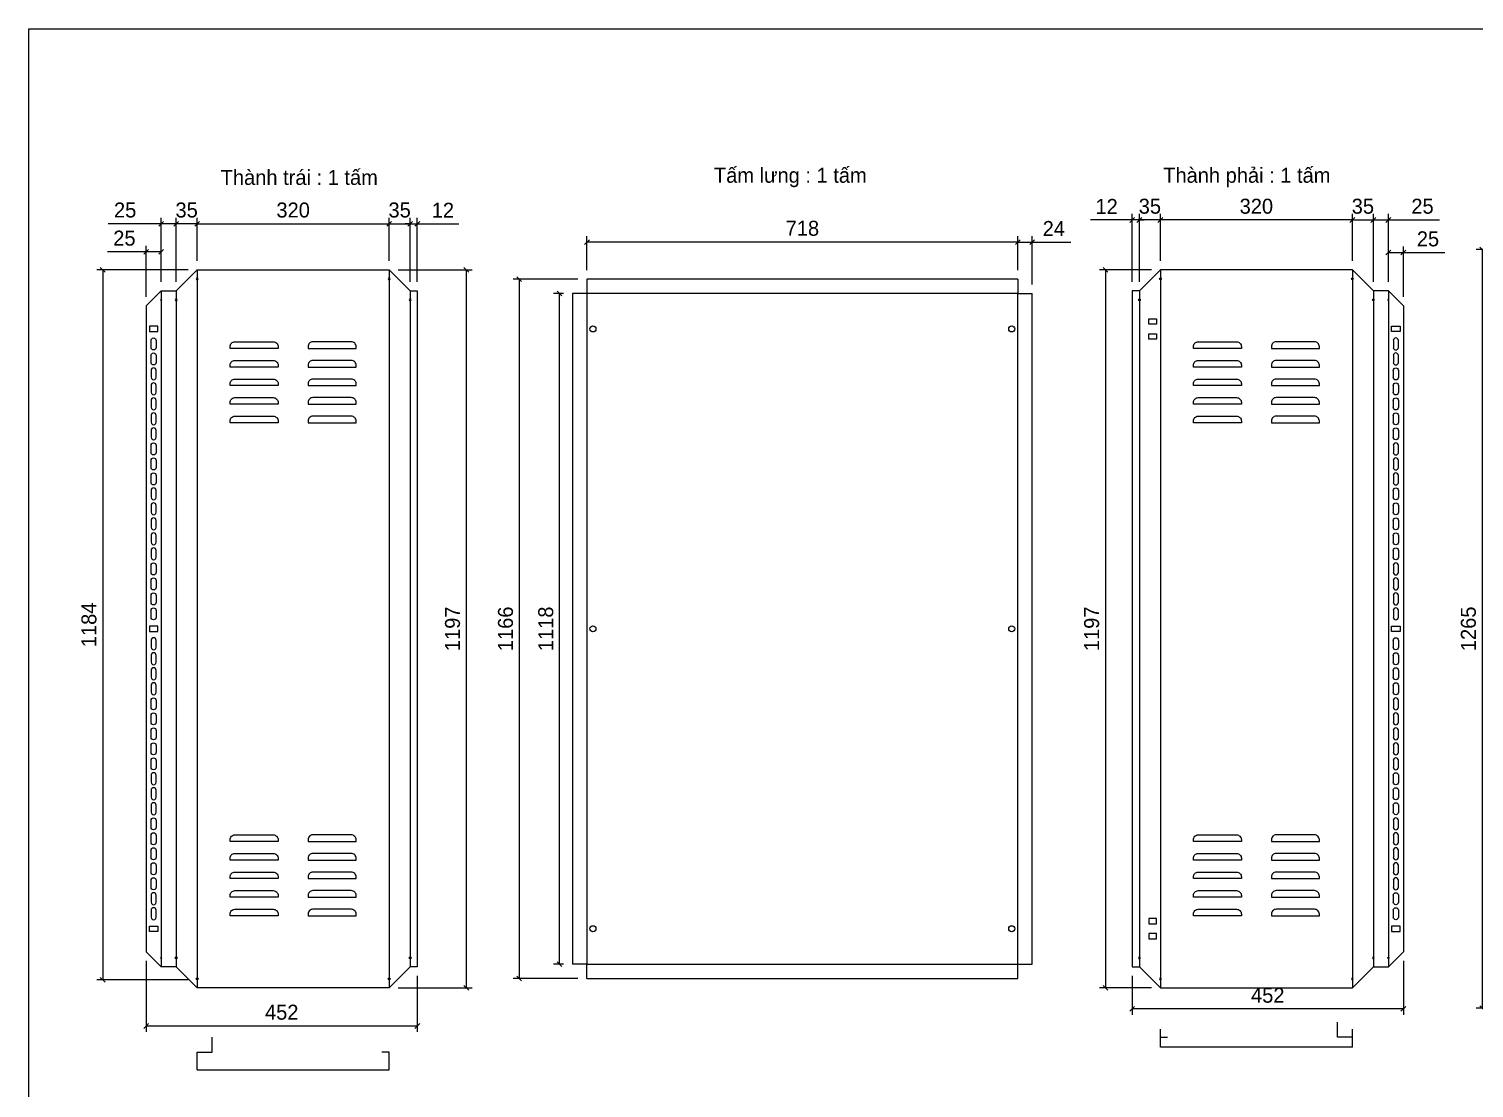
# Model space of a CAD drawing. Header units: millimetres. Extents: x 0 to 4277, y 0 to 3024.
# Drawn here: x 0 to 2409, y 1258 to 3024 of the extents above; entities that cross this region are included whole.
import ezdxf
from ezdxf.enums import TextEntityAlignment as Align

# ---------------------------------------------------------------- set-up
doc = ezdxf.new("R2010")
doc.units = ezdxf.units.MM
doc.layers.add('CNC', color=7, linetype='Continuous')
doc.layers.add('DIM', color=253, linetype='Continuous')
doc.styles.add('Tahoma (Input Text)', font='tahoma.ttf')
doc.dimstyles.new('Dim-25', dxfattribs={"dimtxt": 25, "dimasz": 8, "dimexe": 10, "dimexo": 15, "dimgap": 10, "dimtad": 1, "dimdec": 0, "dimtxsty": 'Standard', "dimblk": 'OBLIQUE', "dimcen": 10, "dimclrd": 5, "dimclre": 5, "dimclrt": 3, "dimazin": 3, "dimtfac": 1, "dimtdec": 0, "dimtmove": 0, "dimatfit": 3, "dimldrblk": 'OBLIQUE', "dimlwd": 9, "dimlwe": 9})

# ---------------------------------------------------------------- blocks, each defined once
blk = doc.blocks.new('khungtenAsean2')
at = {"color": 7}
blk.add_lwpolyline([(0, 0), (2970, 0), (2970, -2100), (0, -2100)], close=True, dxfattribs=at)
at = {"color": 1, "style": 'Tahoma (Input Text)', "flags": 8}
for tag, p in [('#01', (137.1, -2021.3)), ('#03', (506.6, -2019.3)), ('#05', (1106.6, -2021.3)), ('#07', (1834.7, -2021.3)), ('#09', (2146.7, -2021.3)), ('#02', (98.5, -2081.3)), ('#04', (486.1, -2081.3)), ('#06', (1065.3, -2081.3)), ('#08', (1817.4, -2081.3)), ('#10', (2146.7, -2081.3))]:
    blk.add_attdef(tag, p, '', height=25, dxfattribs=at)
blk.add_attdef('#11', text='', height=25, dxfattribs=at).set_placement((2915, -2067.3), align=Align.CENTER)
blk = doc.blocks.new('*D1')
at = {"color": 0, "linetype": 'ByBlock', "lineweight": -2}
for p, q in [((733, 2618.3), (725, 2626.3)), ((725, 1429.3), (733, 1421.3))]:
    blk.add_line(p, q, dxfattribs=at)
at = {"layer": 'Defpoints', "color": 0, "transparency": 16777216}
for p in [(600.4, 2622.3), (600.4, 1425.3), (729, 1425.3)]:
    blk.add_point(p, dxfattribs=at)
at = {"layer": 'DIM', "color": 5, "lineweight": 9, "transparency": 16777216}
for p, q in [((615.4, 2622.3), (739, 2622.3)), ((729, 2622.3), (729, 1425.3)), ((615.4, 1425.3), (739, 1425.3))]:
    blk.add_line(p, q, dxfattribs=at)
at = {"layer": 'DIM', "color": 3, "transparency": 16777216, "insert": (706.2, 2023.8), "char_height": 25, "attachment_point": 5, "rotation": 90}
blk.add_mtext('1197', dxfattribs=at)
blk = doc.blocks.new('_Oblique')
at = {"color": 0, "linetype": 'ByBlock', "lineweight": -2}
blk.add_line((-0.5, -0.5), (0.5, 0.5), dxfattribs=at)
blk = doc.blocks.new('*D2')
at = {"color": 0, "linetype": 'ByBlock', "lineweight": -2}
for p, q in [((284.4, 2703.1), (276.4, 2695.1)), ((596.4, 2695.1), (604.4, 2703.1))]:
    blk.add_line(p, q, dxfattribs=at)
at = {"layer": 'Defpoints', "color": 0, "transparency": 16777216}
for p in [(600.4, 2699.1), (280.4, 2622.3), (600.4, 2622.3)]:
    blk.add_point(p, dxfattribs=at)
at = {"layer": 'DIM', "color": 5, "lineweight": 9, "transparency": 16777216}
for p, q in [((280.4, 2637.3), (280.4, 2709.1)), ((280.4, 2699.1), (600.4, 2699.1)), ((600.4, 2637.3), (600.4, 2709.1))]:
    blk.add_line(p, q, dxfattribs=at)
at = {"layer": 'DIM', "color": 3, "transparency": 16777216, "insert": (440.4, 2721.9), "char_height": 25, "attachment_point": 5}
blk.add_mtext('320', dxfattribs=at)
blk = doc.blocks.new('*D3')
at = {"color": 0, "linetype": 'ByBlock', "lineweight": -2}
for p, q in [((604.4, 2703.1), (596.4, 2695.1)), ((631.4, 2695.1), (639.4, 2703.1))]:
    blk.add_line(p, q, dxfattribs=at)
at = {"layer": 'Defpoints', "color": 0, "transparency": 16777216}
for p in [(635.4, 2699.1), (600.4, 2622.3), (635.4, 2587.3)]:
    blk.add_point(p, dxfattribs=at)
at = {"layer": 'DIM', "color": 5, "lineweight": 9, "transparency": 16777216}
for p, q in [((600.4, 2637.3), (600.4, 2709.1)), ((600.4, 2699.1), (635.4, 2699.1)), ((635.4, 2602.3), (635.4, 2709.1))]:
    blk.add_line(p, q, dxfattribs=at)
at = {"layer": 'DIM', "color": 3, "transparency": 16777216, "insert": (617.9, 2721.9), "char_height": 25, "attachment_point": 5}
blk.add_mtext('35', dxfattribs=at)
blk = doc.blocks.new('*D4')
at = {"color": 0, "linetype": 'ByBlock', "lineweight": -2}
for p, q in [((631.4, 2695.1), (639.4, 2703.1)), ((651.4, 2703.1), (643.4, 2695.1))]:
    blk.add_line(p, q, dxfattribs=at)
at = {"layer": 'Defpoints', "color": 0, "transparency": 16777216}
for p in [(647.4, 2699.1), (635.4, 2587.3), (647.4, 2587.3)]:
    blk.add_point(p, dxfattribs=at)
at = {"layer": 'DIM', "color": 5, "lineweight": 9, "transparency": 16777216}
for p, q in [((635.4, 2699.1), (627.4, 2699.1)), ((635.4, 2602.3), (635.4, 2709.1)), ((635.4, 2699.1), (647.4, 2699.1)), ((647.4, 2602.3), (647.4, 2709.1)), ((647.4, 2699.1), (716.6, 2699.1))]:
    blk.add_line(p, q, dxfattribs=at)
at = {"layer": 'DIM', "color": 3, "transparency": 16777216, "insert": (690, 2721.7), "char_height": 25, "attachment_point": 5}
blk.add_mtext('12', dxfattribs=at)
blk = doc.blocks.new('*D5')
at = {"color": 0, "linetype": 'ByBlock', "lineweight": -2}
for p, q in [((199.4, 1365.7), (191.4, 1357.7)), ((643.4, 1357.7), (651.4, 1365.7))]:
    blk.add_line(p, q, dxfattribs=at)
at = {"layer": 'Defpoints', "color": 0, "transparency": 16777216}
for p in [(195.4, 1485.3), (647.4, 1460.3), (647.4, 1361.7)]:
    blk.add_point(p, dxfattribs=at)
at = {"layer": 'DIM', "color": 5, "lineweight": 9, "transparency": 16777216}
for p, q in [((195.4, 1470.3), (195.4, 1351.7)), ((647.4, 1445.3), (647.4, 1351.7)), ((195.4, 1361.7), (647.4, 1361.7))]:
    blk.add_line(p, q, dxfattribs=at)
at = {"layer": 'DIM', "color": 3, "transparency": 16777216, "insert": (421.4, 1384.5), "char_height": 25, "attachment_point": 5}
blk.add_mtext('452', dxfattribs=at)
blk = doc.blocks.new('*D6')
at = {"color": 0, "linetype": 'ByBlock', "lineweight": -2}
for p, q in [((249.4, 2703.1), (241.4, 2695.1)), ((276.4, 2695.1), (284.4, 2703.1))]:
    blk.add_line(p, q, dxfattribs=at)
at = {"layer": 'Defpoints', "color": 0, "transparency": 16777216}
for p in [(245.4, 2699.1), (280.4, 2622.3), (245.4, 2587.3)]:
    blk.add_point(p, dxfattribs=at)
at = {"layer": 'DIM', "color": 5, "lineweight": 9, "transparency": 16777216}
for p, q in [((245.4, 2602.3), (245.4, 2709.1)), ((280.4, 2699.1), (245.4, 2699.1)), ((280.4, 2637.3), (280.4, 2709.1))]:
    blk.add_line(p, q, dxfattribs=at)
at = {"layer": 'DIM', "color": 3, "transparency": 16777216, "insert": (262.9, 2721.9), "char_height": 25, "attachment_point": 5}
blk.add_mtext('35', dxfattribs=at)
blk = doc.blocks.new('*D7')
at = {"color": 0, "linetype": 'ByBlock', "lineweight": -2}
for p, q in [((224.4, 2703.1), (216.4, 2695.1)), ((241.4, 2695.1), (249.4, 2703.1))]:
    blk.add_line(p, q, dxfattribs=at)
at = {"layer": 'Defpoints', "color": 0, "transparency": 16777216}
for p in [(220.4, 2699.1), (220.4, 2587.3), (245.4, 2587.3)]:
    blk.add_point(p, dxfattribs=at)
at = {"layer": 'DIM', "color": 5, "lineweight": 9, "transparency": 16777216}
for p, q in [((220.4, 2699.1), (132.2, 2699.1)), ((220.4, 2602.3), (220.4, 2709.1)), ((245.4, 2699.1), (220.4, 2699.1)), ((245.4, 2602.3), (245.4, 2709.1))]:
    blk.add_line(p, q, dxfattribs=at)
at = {"layer": 'DIM', "color": 3, "transparency": 16777216, "insert": (160.4, 2721.9), "char_height": 25, "attachment_point": 5}
blk.add_mtext('25', dxfattribs=at)
blk = doc.blocks.new('*D8')
at = {"color": 0, "linetype": 'ByBlock', "lineweight": -2}
for p, q in [((199.4, 2656.2), (191.4, 2648.2)), ((216.4, 2648.2), (224.4, 2656.2))]:
    blk.add_line(p, q, dxfattribs=at)
at = {"layer": 'Defpoints', "color": 0, "transparency": 16777216}
for p in [(195.4, 2652.2), (220.4, 2587.3), (195.4, 2562.3)]:
    blk.add_point(p, dxfattribs=at)
at = {"layer": 'DIM', "color": 5, "lineweight": 9, "transparency": 16777216}
for p, q in [((195.4, 2652.2), (131, 2652.2)), ((195.4, 2577.3), (195.4, 2662.2)), ((220.4, 2652.2), (195.4, 2652.2)), ((220.4, 2602.3), (220.4, 2662.2))]:
    blk.add_line(p, q, dxfattribs=at)
at = {"layer": 'DIM', "color": 3, "transparency": 16777216, "insert": (159.2, 2675), "char_height": 25, "attachment_point": 5}
blk.add_mtext('25', dxfattribs=at)
blk = doc.blocks.new('f3daunguoc')
at = {"layer": 'CNC', "color": 2, "lineweight": -3}
blk.add_circle((0, 0), 1.5, dxfattribs=at)
blk = doc.blocks.new('f2dauxuoi')
at = {"layer": 'CNC', "color": 2, "lineweight": -3}
blk.add_circle((0, 0), 1, dxfattribs=at)
blk = doc.blocks.new('ovan8.5x20')
at = {"layer": 'CNC', "color": 2, "lineweight": -3}
for p, q in [((5.7, 4.2), (-5.8, 4.2)), ((-5.8, -4.2), (5.7, -4.2))]:
    blk.add_line(p, q, dxfattribs=at)
for centre, start, end in [((-5.8, 0), 90, 270), ((5.7, 0), 270, 90)]:
    blk.add_arc(centre, 4.25, start, end, dxfattribs=at)
blk = doc.blocks.new('*D9')
at = {"color": 0, "linetype": 'ByBlock', "lineweight": -2}
for p, q in [((1798.3, 2618.3), (1790.3, 2626.3)), ((1790.3, 1429.3), (1798.3, 1421.3))]:
    blk.add_line(p, q, dxfattribs=at)
at = {"layer": 'Defpoints', "color": 0, "transparency": 16777216}
for p in [(1885.9, 2622.3), (1794.3, 1425.3), (1885.9, 1425.3)]:
    blk.add_point(p, dxfattribs=at)
at = {"layer": 'DIM', "color": 5, "lineweight": 9, "transparency": 16777216}
for p, q in [((1870.9, 2622.3), (1784.3, 2622.3)), ((1794.3, 2622.3), (1794.3, 1425.3)), ((1870.9, 1425.3), (1784.3, 1425.3))]:
    blk.add_line(p, q, dxfattribs=at)
at = {"layer": 'DIM', "color": 3, "transparency": 16777216, "insert": (1771.5, 2023.8), "char_height": 25, "attachment_point": 5, "rotation": 90}
blk.add_mtext('1197', dxfattribs=at)
blk = doc.blocks.new('*D10')
at = {"color": 0, "linetype": 'ByBlock', "lineweight": -2}
for p, q in [((1889.9, 2709.5), (1881.9, 2701.5)), ((2201.9, 2701.5), (2209.9, 2709.5))]:
    blk.add_line(p, q, dxfattribs=at)
at = {"layer": 'Defpoints', "color": 0, "transparency": 16777216}
for p in [(1885.9, 2705.5), (1885.9, 2622.3), (2205.9, 2622.3)]:
    blk.add_point(p, dxfattribs=at)
at = {"layer": 'DIM', "color": 5, "lineweight": 9, "transparency": 16777216}
for p, q in [((1885.9, 2637.3), (1885.9, 2715.5)), ((2205.9, 2705.5), (1885.9, 2705.5)), ((2205.9, 2637.3), (2205.9, 2715.5))]:
    blk.add_line(p, q, dxfattribs=at)
at = {"layer": 'DIM', "color": 3, "transparency": 16777216, "insert": (2045.9, 2728.2), "char_height": 25, "attachment_point": 5}
blk.add_mtext('320', dxfattribs=at)
blk = doc.blocks.new('*D11')
at = {"color": 0, "linetype": 'ByBlock', "lineweight": -2}
for p, q in [((1854.9, 2709.5), (1846.9, 2701.5)), ((1881.9, 2701.5), (1889.9, 2709.5))]:
    blk.add_line(p, q, dxfattribs=at)
at = {"layer": 'Defpoints', "color": 0, "transparency": 16777216}
for p in [(1850.9, 2705.5), (1885.9, 2622.3), (1850.9, 2587.3)]:
    blk.add_point(p, dxfattribs=at)
at = {"layer": 'DIM', "color": 5, "lineweight": 9, "transparency": 16777216}
for p, q in [((1850.9, 2602.3), (1850.9, 2715.5)), ((1885.9, 2705.5), (1850.9, 2705.5)), ((1885.9, 2637.3), (1885.9, 2715.5))]:
    blk.add_line(p, q, dxfattribs=at)
at = {"layer": 'DIM', "color": 3, "transparency": 16777216, "insert": (1868.4, 2728.2), "char_height": 25, "attachment_point": 5}
blk.add_mtext('35', dxfattribs=at)
blk = doc.blocks.new('*D12')
at = {"color": 0, "linetype": 'ByBlock', "lineweight": -2}
for p, q in [((1834.9, 2701.5), (1842.9, 2709.5)), ((1854.9, 2709.5), (1846.9, 2701.5))]:
    blk.add_line(p, q, dxfattribs=at)
at = {"layer": 'Defpoints', "color": 0, "transparency": 16777216}
for p in [(1838.9, 2705.5), (1838.9, 2587.3), (1850.9, 2587.3)]:
    blk.add_point(p, dxfattribs=at)
at = {"layer": 'DIM', "color": 5, "lineweight": 9, "transparency": 16777216}
for p, q in [((1838.9, 2705.5), (1769.7, 2705.5)), ((1838.9, 2602.3), (1838.9, 2715.5)), ((1850.9, 2705.5), (1838.9, 2705.5)), ((1850.9, 2602.3), (1850.9, 2715.5)), ((1850.9, 2705.5), (1858.9, 2705.5))]:
    blk.add_line(p, q, dxfattribs=at)
at = {"layer": 'DIM', "color": 3, "transparency": 16777216, "insert": (1796.3, 2728), "char_height": 25, "attachment_point": 5}
blk.add_mtext('12', dxfattribs=at)
blk = doc.blocks.new('*D13')
at = {"color": 0, "linetype": 'ByBlock', "lineweight": -2}
for p, q in [((1842.9, 1394.1), (1834.9, 1386.1)), ((2286.9, 1386.1), (2294.9, 1394.1))]:
    blk.add_line(p, q, dxfattribs=at)
at = {"layer": 'Defpoints', "color": 0, "transparency": 16777216}
for p in [(2290.9, 1485.3), (1838.9, 1460.3), (1838.9, 1390.1)]:
    blk.add_point(p, dxfattribs=at)
at = {"layer": 'DIM', "color": 5, "lineweight": 9, "transparency": 16777216}
for p, q in [((2290.9, 1470.3), (2290.9, 1380.1)), ((1838.9, 1445.3), (1838.9, 1380.1)), ((2290.9, 1390.1), (1838.9, 1390.1))]:
    blk.add_line(p, q, dxfattribs=at)
at = {"layer": 'DIM', "color": 3, "transparency": 16777216, "insert": (2064.9, 1412.8), "char_height": 25, "attachment_point": 5}
blk.add_mtext('452', dxfattribs=at)
blk = doc.blocks.new('*D14')
at = {"color": 0, "linetype": 'ByBlock', "lineweight": -2}
for p, q in [((2209.9, 2709.5), (2201.9, 2701.5)), ((2236.9, 2701.5), (2244.9, 2709.5))]:
    blk.add_line(p, q, dxfattribs=at)
at = {"layer": 'Defpoints', "color": 0, "transparency": 16777216}
for p in [(2240.9, 2705.5), (2205.9, 2622.3), (2240.9, 2587.3)]:
    blk.add_point(p, dxfattribs=at)
at = {"layer": 'DIM', "color": 5, "lineweight": 9, "transparency": 16777216}
for p, q in [((2205.9, 2637.3), (2205.9, 2715.5)), ((2205.9, 2705.5), (2240.9, 2705.5)), ((2240.9, 2602.3), (2240.9, 2715.5))]:
    blk.add_line(p, q, dxfattribs=at)
at = {"layer": 'DIM', "color": 3, "transparency": 16777216, "insert": (2223.4, 2728.2), "char_height": 25, "attachment_point": 5}
blk.add_mtext('35', dxfattribs=at)
blk = doc.blocks.new('*D15')
at = {"color": 0, "linetype": 'ByBlock', "lineweight": -2}
for p, q in [((2244.9, 2709.5), (2236.9, 2701.5)), ((2261.9, 2701.5), (2269.9, 2709.5))]:
    blk.add_line(p, q, dxfattribs=at)
at = {"layer": 'Defpoints', "color": 0, "transparency": 16777216}
for p in [(2265.9, 2705.5), (2240.9, 2587.3), (2265.9, 2587.3)]:
    blk.add_point(p, dxfattribs=at)
at = {"layer": 'DIM', "color": 5, "lineweight": 9, "transparency": 16777216}
for p, q in [((2240.9, 2602.3), (2240.9, 2715.5)), ((2240.9, 2705.5), (2265.9, 2705.5)), ((2265.9, 2602.3), (2265.9, 2715.5)), ((2265.9, 2705.5), (2351, 2705.5))]:
    blk.add_line(p, q, dxfattribs=at)
at = {"layer": 'DIM', "color": 3, "transparency": 16777216, "insert": (2322.8, 2728.2), "char_height": 25, "attachment_point": 5}
blk.add_mtext('25', dxfattribs=at)
blk = doc.blocks.new('*D16')
at = {"color": 0, "linetype": 'ByBlock', "lineweight": -2}
for p, q in [((2269.9, 2655.1), (2261.9, 2647.1)), ((2286.9, 2647.1), (2294.9, 2655.1))]:
    blk.add_line(p, q, dxfattribs=at)
at = {"layer": 'Defpoints', "color": 0, "transparency": 16777216}
for p in [(2290.9, 2651.1), (2265.9, 2587.3), (2290.9, 2562.3)]:
    blk.add_point(p, dxfattribs=at)
at = {"layer": 'DIM', "color": 5, "lineweight": 9, "transparency": 16777216}
for p, q in [((2265.9, 2602.3), (2265.9, 2661.1)), ((2265.9, 2651.1), (2290.9, 2651.1)), ((2290.9, 2577.3), (2290.9, 2661.1)), ((2290.9, 2651.1), (2360.1, 2651.1))]:
    blk.add_line(p, q, dxfattribs=at)
at = {"layer": 'DIM', "color": 3, "transparency": 16777216, "insert": (2331.9, 2673.8), "char_height": 25, "attachment_point": 5}
blk.add_mtext('25', dxfattribs=at)
blk = doc.blocks.new('*D17')
at = {"color": 0, "linetype": 'ByBlock', "lineweight": -2}
for p, q in [((1652.2, 2672.6), (1644.2, 2664.6)), ((1668.2, 2664.6), (1676.2, 2672.6))]:
    blk.add_line(p, q, dxfattribs=at)
at = {"layer": 'Defpoints', "color": 0, "transparency": 16777216}
for p in [(1672.2, 2668.6), (1648.2, 2606.8), (1672.2, 2582.8)]:
    blk.add_point(p, dxfattribs=at)
at = {"layer": 'DIM', "color": 5, "lineweight": 9, "transparency": 16777216}
for p, q in [((1648.2, 2621.8), (1648.2, 2678.6)), ((1672.2, 2597.8), (1672.2, 2678.6)), ((1648.2, 2668.6), (1672.2, 2668.6)), ((1672.2, 2668.6), (1736.4, 2668.6))]:
    blk.add_line(p, q, dxfattribs=at)
at = {"layer": 'DIM', "color": 3, "transparency": 16777216, "insert": (1708.3, 2691.2), "char_height": 25, "attachment_point": 5}
blk.add_mtext('24', dxfattribs=at)
blk = doc.blocks.new('*D18')
at = {"color": 0, "linetype": 'ByBlock', "lineweight": -2}
for p, q in [((934.2, 2672.6), (926.2, 2664.6)), ((1644.2, 2664.6), (1652.2, 2672.6))]:
    blk.add_line(p, q, dxfattribs=at)
at = {"layer": 'Defpoints', "color": 0, "transparency": 16777216}
for p in [(930.2, 2668.6), (930.2, 2606.8), (1648.2, 2606.8)]:
    blk.add_point(p, dxfattribs=at)
at = {"layer": 'DIM', "color": 5, "lineweight": 9, "transparency": 16777216}
for p, q in [((930.2, 2621.8), (930.2, 2678.6)), ((1648.2, 2621.8), (1648.2, 2678.6)), ((1648.2, 2668.6), (930.2, 2668.6))]:
    blk.add_line(p, q, dxfattribs=at)
at = {"layer": 'DIM', "color": 3, "transparency": 16777216, "insert": (1289.2, 2691.4), "char_height": 25, "attachment_point": 5}
blk.add_mtext('718', dxfattribs=at)
blk = doc.blocks.new('*D19')
at = {"color": 0, "linetype": 'ByBlock', "lineweight": -2}
for p, q in [((821.2, 2602.8), (813.2, 2610.8)), ((813.2, 1444.8), (821.2, 1436.8))]:
    blk.add_line(p, q, dxfattribs=at)
at = {"layer": 'Defpoints', "color": 0, "transparency": 16777216}
for p in [(930.2, 2606.8), (817.2, 1440.8), (930.2, 1440.8)]:
    blk.add_point(p, dxfattribs=at)
at = {"layer": 'DIM', "color": 5, "lineweight": 9, "transparency": 16777216}
for p, q in [((915.2, 2606.8), (807.2, 2606.8)), ((817.2, 2606.8), (817.2, 1440.8)), ((915.2, 1440.8), (807.2, 1440.8))]:
    blk.add_line(p, q, dxfattribs=at)
at = {"layer": 'DIM', "color": 3, "transparency": 16777216, "insert": (794.5, 2023.8), "char_height": 25, "attachment_point": 5, "rotation": 90}
blk.add_mtext('1166', dxfattribs=at)
blk = doc.blocks.new('*D20')
at = {"color": 0, "linetype": 'ByBlock', "lineweight": -2}
for p, q in [((888.4, 2578.8), (880.4, 2586.8)), ((880.4, 1468.8), (888.4, 1460.8))]:
    blk.add_line(p, q, dxfattribs=at)
at = {"layer": 'Defpoints', "color": 0, "transparency": 16777216}
for p in [(884.4, 2582.8), (906.2, 2582.8), (906.2, 1464.8)]:
    blk.add_point(p, dxfattribs=at)
at = {"layer": 'DIM', "color": 5, "lineweight": 9, "transparency": 16777216}
for p, q in [((891.2, 2582.8), (874.4, 2582.8)), ((884.4, 1464.8), (884.4, 2582.8)), ((891.2, 1464.8), (874.4, 1464.8))]:
    blk.add_line(p, q, dxfattribs=at)
at = {"layer": 'DIM', "color": 3, "transparency": 16777216, "insert": (861.6, 2023.8), "char_height": 25, "attachment_point": 5, "rotation": 90}
blk.add_mtext('1118', dxfattribs=at)
blk = doc.blocks.new('*D21')
at = {"color": 0, "linetype": 'ByBlock', "lineweight": -2}
for p, q in [((127, 2618.3), (119, 2626.3)), ((119, 1442.5), (127, 1434.5))]:
    blk.add_line(p, q, dxfattribs=at)
at = {"layer": 'Defpoints', "color": 0, "transparency": 16777216}
for p in [(280.4, 2622.3), (123, 1438.5), (280.4, 1438.5)]:
    blk.add_point(p, dxfattribs=at)
at = {"layer": 'DIM', "color": 5, "lineweight": 9, "transparency": 16777216}
for p, q in [((265.4, 2622.3), (113, 2622.3)), ((123, 2622.3), (123, 1438.5)), ((265.4, 1438.5), (113, 1438.5))]:
    blk.add_line(p, q, dxfattribs=at)
at = {"layer": 'DIM', "color": 3, "transparency": 16777216, "insert": (100.2, 2030.4), "char_height": 25, "attachment_point": 5, "rotation": 90}
blk.add_mtext('1184', dxfattribs=at)
blk = doc.blocks.new('*D35')
at = {"color": 0, "linetype": 'ByBlock', "lineweight": -2}
for p, q in [((2426.1, 2652.3), (2418.1, 2660.3)), ((2418.1, 1395.3), (2426.1, 1387.3))]:
    blk.add_line(p, q, dxfattribs=at)
at = {"layer": 'Defpoints', "color": 0, "transparency": 16777216}
for p in [(2570, 2656.3), (2422.1, 1391.3), (2570, 1391.3)]:
    blk.add_point(p, dxfattribs=at)
at = {"layer": 'DIM', "color": 5, "lineweight": 9, "transparency": 16777216}
for p, q in [((2555, 2656.3), (2412.1, 2656.3)), ((2422.1, 2656.3), (2422.1, 1391.3)), ((2555, 1391.3), (2412.1, 1391.3))]:
    blk.add_line(p, q, dxfattribs=at)
at = {"layer": 'DIM', "color": 3, "transparency": 16777216, "insert": (2399.4, 2023.8), "char_height": 25, "attachment_point": 5, "rotation": 90}
blk.add_mtext('1265', dxfattribs=at)

msp = doc.modelspace()

# ---------------------------------------------------------------- linework, layer by layer
at = {"color": 7}
for p, q in [((245.4, 2587.3), (280.4, 2622.3)), ((280.4, 2622.3), (280.4, 1425.3)), ((600.4, 2622.3), (600.4, 1425.3)), ((600.4, 2622.3), (635.4, 2587.3)), ((1885.9, 2622.3), (1850.9, 2587.3)), ((1885.9, 2622.3), (1885.9, 1425.3)), ((2205.9, 2622.3), (2205.9, 1425.3)), ((2240.9, 2587.3), (2205.9, 2622.3)), ((220.4, 2587.3), (195.4, 2562.3)), ((220.4, 2587.3), (220.4, 1460.3)), ((245.4, 2587.3), (245.4, 1460.3)), ((635.4, 2587.3), (635.4, 1460.3)), ((1850.9, 2587.3), (1850.9, 1460.3)), ((2240.9, 2587.3), (2240.9, 1460.3)), ((2265.9, 2587.3), (2265.9, 1460.3)), ((2265.9, 2587.3), (2290.9, 2562.3)), ((195.4, 2562.3), (195.4, 1485.3)), ((2290.9, 2562.3), (2290.9, 1485.3)), ((220.4, 1460.3), (195.4, 1485.3)), ((2265.9, 1460.3), (2290.9, 1485.3)), ((245.4, 1460.3), (280.4, 1425.3)), ((600.4, 1425.3), (635.4, 1460.3)), ((1885.9, 1425.3), (1850.9, 1460.3)), ((2240.9, 1460.3), (2205.9, 1425.3)), ((1885.9, 1326.5), (1885.9, 1356.5)), ((2180.9, 1343.3), (2180.9, 1368.3)), ((2205.9, 1326.5), (2205.9, 1356.5)), ((305.4, 1318.3), (305.4, 1343.3)), ((1885.9, 1343.3), (1897.9, 1343.3)), ((2205.9, 1326.5), (1885.9, 1326.5)), ((2205.9, 1343.3), (2180.9, 1343.3)), ((280.4, 1288.3), (280.4, 1318.3)), ((280.4, 1318.3), (305.4, 1318.3)), ((600.4, 1318.3), (588.4, 1318.3)), ((600.4, 1288.3), (600.4, 1318.3)), ((280.4, 1288.3), (600.4, 1288.3))]:
    msp.add_line(p, q, dxfattribs=at)
for points in [[(280.4, 2622.3), (600.4, 2622.3)], [(1648.2, 2606.8), (930.2, 2606.8)], [(2205.9, 2622.3), (1885.9, 2622.3)], [(220.4, 2587.3), (245.4, 2587.3)], [(635.4, 2587.3), (647.4, 2587.3), (647.4, 1460.3), (635.4, 1460.3)], [(906.2, 2582.8), (906.2, 1464.8)], [(1672.2, 1464.8), (1672.2, 2582.8)], [(1850.9, 2587.3), (1838.9, 2587.3), (1838.9, 1460.3), (1850.9, 1460.3)], [(2265.9, 2587.3), (2240.9, 2587.3)], [(245.4, 1460.3), (220.4, 1460.3)], [(2240.9, 1460.3), (2265.9, 1460.3)], [(600.4, 1425.3), (280.4, 1425.3)], [(930.2, 1440.8), (1648.2, 1440.8)], [(1885.9, 1425.3), (2205.9, 1425.3)]]:
    msp.add_lwpolyline(points, dxfattribs=at)
at = {"color": 2}
for points in [[(930.2, 2606.8), (930.2, 2582.8), (906.2, 2582.8)], [(1648.2, 2606.8), (1648.2, 2582.8), (1672.2, 2582.8)], [(930.2, 1440.8), (930.2, 1464.8), (906.2, 1464.8)], [(1648.2, 1440.8), (1648.2, 1464.8), (1672.2, 1464.8)]]:
    msp.add_lwpolyline(points, dxfattribs=at)
at = {"color": 7}
msp.add_lwpolyline([(930.2, 1464.8), (1648.2, 1464.8), (1648.2, 2582.8), (930.2, 2582.8)], close=True, dxfattribs=at)
at = {"color": 2}
for points in [[(1866.4, 2540.8), (1879.4, 2540.8), (1879.4, 2531.8), (1866.4, 2531.8)], [(200.9, 2519.3), (214.9, 2519.3), (214.9, 2528.3), (200.9, 2528.3)], [(1866.4, 2515.8), (1879.4, 2515.8), (1879.4, 2506.8), (1866.4, 2506.8)], [(2285.4, 2519.3), (2271.4, 2519.3), (2271.4, 2528.3), (2285.4, 2528.3)], [(200.9, 2019.3), (214.9, 2019.3), (214.9, 2028.3), (200.9, 2028.3)], [(2285.4, 2019.3), (2271.4, 2019.3), (2271.4, 2028.3), (2285.4, 2028.3)], [(200.9, 1528.3), (214.9, 1528.3), (214.9, 1519.3), (200.9, 1519.3)], [(1866.4, 1531.8), (1879.4, 1531.8), (1879.4, 1540.8), (1866.4, 1540.8)], [(2285.4, 1528.3), (2271.4, 1528.3), (2271.4, 1519.3), (2285.4, 1519.3)], [(1866.4, 1506.8), (1879.4, 1506.8), (1879.4, 1515.8), (1866.4, 1515.8)]]:
    msp.add_lwpolyline(points, close=True, dxfattribs=at)
for points in [[(343.4, 2502.3), (407.4, 2502.3, -0.414214), (415.4, 2494.3), (415.4, 2491.3), (335.4, 2491.3), (335.4, 2494.3, -0.414214)], [(537.4, 2502.3), (473.4, 2502.3, 0.414214), (465.4, 2494.3), (465.4, 2491.3), (545.4, 2491.3), (545.4, 2494.3, 0.414214)], [(1948.9, 2502.3), (2012.9, 2502.3, -0.414214), (2020.9, 2494.3), (2020.9, 2491.3), (1940.9, 2491.3), (1940.9, 2494.3, -0.414214)], [(2142.9, 2502.3), (2078.9, 2502.3, 0.414214), (2070.9, 2494.3), (2070.9, 2491.3), (2150.9, 2491.3), (2150.9, 2494.3, 0.414214)], [(343.4, 2471.3), (407.4, 2471.3, -0.414214), (415.4, 2463.3), (415.4, 2460.3), (335.4, 2460.3), (335.4, 2463.3, -0.414214)], [(537.4, 2471.3), (473.4, 2471.3, 0.414214), (465.4, 2463.3), (465.4, 2460.3), (545.4, 2460.3), (545.4, 2463.3, 0.414214)], [(1948.9, 2471.3), (2012.9, 2471.3, -0.414214), (2020.9, 2463.3), (2020.9, 2460.3), (1940.9, 2460.3), (1940.9, 2463.3, -0.414214)], [(2142.9, 2471.3), (2078.9, 2471.3, 0.414214), (2070.9, 2463.3), (2070.9, 2460.3), (2150.9, 2460.3), (2150.9, 2463.3, 0.414214)], [(343.4, 2440.3), (407.4, 2440.3, -0.414214), (415.4, 2432.3), (415.4, 2429.3), (335.4, 2429.3), (335.4, 2432.3, -0.414214)], [(537.4, 2440.3), (473.4, 2440.3, 0.414214), (465.4, 2432.3), (465.4, 2429.3), (545.4, 2429.3), (545.4, 2432.3, 0.414214)], [(1948.9, 2440.3), (2012.9, 2440.3, -0.414214), (2020.9, 2432.3), (2020.9, 2429.3), (1940.9, 2429.3), (1940.9, 2432.3, -0.414214)], [(2142.9, 2440.3), (2078.9, 2440.3, 0.414214), (2070.9, 2432.3), (2070.9, 2429.3), (2150.9, 2429.3), (2150.9, 2432.3, 0.414214)], [(343.4, 2409.3), (407.4, 2409.3, -0.414214), (415.4, 2401.3), (415.4, 2398.3), (335.4, 2398.3), (335.4, 2401.3, -0.414214)], [(537.4, 2409.3), (473.4, 2409.3, 0.414214), (465.4, 2401.3), (465.4, 2398.3), (545.4, 2398.3), (545.4, 2401.3, 0.414214)], [(1948.9, 2409.3), (2012.9, 2409.3, -0.414214), (2020.9, 2401.3), (2020.9, 2398.3), (1940.9, 2398.3), (1940.9, 2401.3, -0.414214)], [(2142.9, 2409.3), (2078.9, 2409.3, 0.414214), (2070.9, 2401.3), (2070.9, 2398.3), (2150.9, 2398.3), (2150.9, 2401.3, 0.414214)], [(343.4, 2378.3), (407.4, 2378.3, -0.414214), (415.4, 2370.3), (415.4, 2367.3), (335.4, 2367.3), (335.4, 2370.3, -0.414214)], [(537.4, 2378.3), (473.4, 2378.3, 0.414214), (465.4, 2370.3), (465.4, 2367.3), (545.4, 2367.3), (545.4, 2370.3, 0.414214)], [(1948.9, 2378.3), (2012.9, 2378.3, -0.414214), (2020.9, 2370.3), (2020.9, 2367.3), (1940.9, 2367.3), (1940.9, 2370.3, -0.414214)], [(2142.9, 2378.3), (2078.9, 2378.3, 0.414214), (2070.9, 2370.3), (2070.9, 2367.3), (2150.9, 2367.3), (2150.9, 2370.3, 0.414214)], [(343.4, 1680.3), (407.4, 1680.3, -0.414214), (415.4, 1672.3), (415.4, 1669.3), (335.4, 1669.3), (335.4, 1672.3, -0.414214)], [(537.4, 1680.3), (473.4, 1680.3, 0.414214), (465.4, 1672.3), (465.4, 1669.3), (545.4, 1669.3), (545.4, 1672.3, 0.414214)], [(1948.9, 1680.3), (2012.9, 1680.3, -0.414214), (2020.9, 1672.3), (2020.9, 1669.3), (1940.9, 1669.3), (1940.9, 1672.3, -0.414214)], [(2142.9, 1680.3), (2078.9, 1680.3, 0.414214), (2070.9, 1672.3), (2070.9, 1669.3), (2150.9, 1669.3), (2150.9, 1672.3, 0.414214)], [(343.4, 1649.3), (407.4, 1649.3, -0.414214), (415.4, 1641.3), (415.4, 1638.3), (335.4, 1638.3), (335.4, 1641.3, -0.414214)], [(537.4, 1649.3), (473.4, 1649.3, 0.414214), (465.4, 1641.3), (465.4, 1638.3), (545.4, 1638.3), (545.4, 1641.3, 0.414214)], [(1948.9, 1649.3), (2012.9, 1649.3, -0.414214), (2020.9, 1641.3), (2020.9, 1638.3), (1940.9, 1638.3), (1940.9, 1641.3, -0.414214)], [(2142.9, 1649.3), (2078.9, 1649.3, 0.414214), (2070.9, 1641.3), (2070.9, 1638.3), (2150.9, 1638.3), (2150.9, 1641.3, 0.414214)], [(343.4, 1618.3), (407.4, 1618.3, -0.414214), (415.4, 1610.3), (415.4, 1607.3), (335.4, 1607.3), (335.4, 1610.3, -0.414214)], [(537.4, 1618.3), (473.4, 1618.3, 0.414214), (465.4, 1610.3), (465.4, 1607.3), (545.4, 1607.3), (545.4, 1610.3, 0.414214)], [(1948.9, 1618.3), (2012.9, 1618.3, -0.414214), (2020.9, 1610.3), (2020.9, 1607.3), (1940.9, 1607.3), (1940.9, 1610.3, -0.414214)], [(2142.9, 1618.3), (2078.9, 1618.3, 0.414214), (2070.9, 1610.3), (2070.9, 1607.3), (2150.9, 1607.3), (2150.9, 1610.3, 0.414214)], [(343.4, 1587.3), (407.4, 1587.3, -0.414214), (415.4, 1579.3), (415.4, 1576.3), (335.4, 1576.3), (335.4, 1579.3, -0.414214)], [(537.4, 1587.3), (473.4, 1587.3, 0.414214), (465.4, 1579.3), (465.4, 1576.3), (545.4, 1576.3), (545.4, 1579.3, 0.414214)], [(1948.9, 1587.3), (2012.9, 1587.3, -0.414214), (2020.9, 1579.3), (2020.9, 1576.3), (1940.9, 1576.3), (1940.9, 1579.3, -0.414214)], [(2142.9, 1587.3), (2078.9, 1587.3, 0.414214), (2070.9, 1579.3), (2070.9, 1576.3), (2150.9, 1576.3), (2150.9, 1579.3, 0.414214)], [(343.4, 1556.3), (407.4, 1556.3, -0.414214), (415.4, 1548.3), (415.4, 1545.3), (335.4, 1545.3), (335.4, 1548.3, -0.414214)], [(537.4, 1556.3), (473.4, 1556.3, 0.414214), (465.4, 1548.3), (465.4, 1545.3), (545.4, 1545.3), (545.4, 1548.3, 0.414214)], [(1948.9, 1556.3), (2012.9, 1556.3, -0.414214), (2020.9, 1548.3), (2020.9, 1545.3), (1940.9, 1545.3), (1940.9, 1548.3, -0.414214)], [(2142.9, 1556.3), (2078.9, 1556.3, 0.414214), (2070.9, 1548.3), (2070.9, 1545.3), (2150.9, 1545.3), (2150.9, 1548.3, 0.414214)]]:
    msp.add_lwpolyline(points, format="xyb", close=True, dxfattribs=at)
for centre in [(940.2, 2523.8), (1638.2, 2523.8), (940.2, 2023.8), (1638.2, 2023.8), (940.2, 1523.8), (1638.2, 1523.8)]:
    msp.add_circle(centre, 5, dxfattribs=at)

# ---------------------------------------------------------------- block references
at = {"xscale": 1.440000000002328, "yscale": 1.440000000002328, "zscale": 1.440000000002328}
msp.add_blockref('khungtenAsean2', (0, 3024), dxfattribs=at)
at = {"lineweight": -3, "xscale": -1, "rotation": 180}
for name, p in [('f3daunguoc', (280.4, 2607.3)), ('f3daunguoc', (600.4, 2607.3)), ('f3daunguoc', (245.4, 2572.3)), ('f3daunguoc', (635.4, 2572.3)), ('f2dauxuoi', (220.4, 1475.3))]:
    msp.add_blockref(name, p, dxfattribs=at)
at = {"lineweight": -3, "rotation": 180}
for name, p in [('f3daunguoc', (1885.9, 2607.3)), ('f3daunguoc', (2205.9, 2607.3)), ('f3daunguoc', (1850.9, 2572.3)), ('f3daunguoc', (2240.9, 2572.3)), ('f2dauxuoi', (2265.9, 1475.3))]:
    msp.add_blockref(name, p, dxfattribs=at)
at = {"lineweight": -3}
for name, p in [('f2dauxuoi', (220.4, 2572.3)), ('f3daunguoc', (245.4, 1475.3)), ('f3daunguoc', (635.4, 1475.3)), ('f3daunguoc', (280.4, 1440.3)), ('f3daunguoc', (600.4, 1440.3))]:
    msp.add_blockref(name, p, dxfattribs=at)
at = {"lineweight": -3, "xscale": -1}
for name, p in [('f2dauxuoi', (2265.9, 2572.3)), ('f3daunguoc', (1850.9, 1475.3)), ('f3daunguoc', (2240.9, 1475.3)), ('f3daunguoc', (1885.9, 1440.3)), ('f3daunguoc', (2205.9, 1440.3))]:
    msp.add_blockref(name, p, dxfattribs=at)
at = {"layer": 'CNC', "lineweight": -3, "xscale": -1}
for p, rotation in [((207.9, 2498.8), 270), ((207.9, 2473.8), 270), ((2278.4, 2448.8), 90), ((2278.4, 2423.8), 90), ((2278.4, 2398.8), 90), ((2278.4, 2373.8), 90), ((2278.4, 2348.8), 90), ((207.9, 2323.8), 270), ((207.9, 2298.8), 270), ((207.9, 2273.8), 270), ((2278.4, 2248.8), 90), ((2278.4, 2223.8), 90), ((2278.4, 2198.8), 90), ((2278.4, 2173.8), 90), ((2278.4, 2148.8), 90), ((207.9, 2123.8), 270), ((207.9, 2098.8), 270), ((207.9, 2073.8), 270), ((207.9, 2048.8), 270), ((2278.4, 1998.8), 90), ((2278.4, 1973.8), 90), ((2278.4, 1948.8), 90), ((2278.4, 1923.8), 90), ((207.9, 1898.8), 270), ((207.9, 1873.8), 270), ((207.9, 1848.8), 270), ((207.9, 1823.8), 270), ((207.9, 1798.8), 270), ((2278.4, 1773.8), 90), ((2278.4, 1748.8), 90), ((2278.4, 1723.8), 90), ((207.9, 1698.8), 270), ((207.9, 1673.8), 270), ((207.9, 1648.8), 270), ((207.9, 1623.8), 270), ((207.9, 1598.8), 270), ((2278.4, 1573.8), 90), ((2278.4, 1548.8), 90)]:
    msp.add_blockref('ovan8.5x20', p, dxfattribs=dict(at, rotation=rotation))
at = {"layer": 'CNC', "lineweight": -3}
for p, rotation in [((2278.4, 2498.8), 90), ((2278.4, 2473.8), 90), ((207.9, 2448.8), 270), ((207.9, 2423.8), 270), ((207.9, 2398.8), 270), ((207.9, 2373.8), 270), ((207.9, 2348.8), 270), ((2278.4, 2323.8), 90), ((2278.4, 2298.8), 90), ((2278.4, 2273.8), 90), ((207.9, 2248.8), 270), ((207.9, 2223.8), 270), ((207.9, 2198.8), 270), ((207.9, 2173.8), 270), ((207.9, 2148.8), 270), ((2278.4, 2123.8), 90), ((2278.4, 2098.8), 90), ((2278.4, 2073.8), 90), ((2278.4, 2048.8), 90), ((207.9, 1998.8), 270), ((207.9, 1973.8), 270), ((207.9, 1948.8), 270), ((207.9, 1923.8), 270), ((2278.4, 1898.8), 90), ((2278.4, 1873.8), 90), ((2278.4, 1848.8), 90), ((2278.4, 1823.8), 90), ((2278.4, 1798.8), 90), ((207.9, 1773.8), 270), ((207.9, 1748.8), 270), ((207.9, 1723.8), 270), ((2278.4, 1698.8), 90), ((2278.4, 1673.8), 90), ((2278.4, 1648.8), 90), ((2278.4, 1623.8), 90), ((2278.4, 1598.8), 90), ((207.9, 1573.8), 270), ((207.9, 1548.8), 270)]:
    msp.add_blockref('ovan8.5x20', p, dxfattribs=dict(at, rotation=rotation))

# ---------------------------------------------------------------- texts
at = {"color": 2, "char_height": 25, "width": 785, "attachment_point": 5}
for s, insert in [('Tấm lưng : 1 tấm', (1269.1, 2776.2)), ('Thành phải : 1 tấm', (2030, 2776.2)), ('Thành trái : 1 tấm', (450.6, 2776.2))]:
    msp.add_mtext(s, dxfattribs=dict(at, insert=insert))

# ---------------------------------------------------------------- dimensions: what is measured, and where the dimension line sits
at = {"layer": 'DIM', "color": 7}
for base, p1, p2, picture, middle in [((220.4, 2699.1), (245.4, 2587.3), (220.4, 2587.3), '*D7', (160.4, 2699.1)), ((245.4, 2699.1), (280.4, 2622.3), (245.4, 2587.3), '*D6', (262.9, 2699.1)), ((600.4, 2699.1), (280.4, 2622.3), (600.4, 2622.3), '*D2', (440.4, 2699.1)), ((635.4, 2699.1), (600.4, 2622.3), (635.4, 2587.3), '*D3', (617.9, 2699.1)), ((195.4, 2652.2), (220.4, 2587.3), (195.4, 2562.3), '*D8', (159.2, 2652.2)), ((647.4, 1361.7), (195.4, 1485.3), (647.4, 1460.3), '*D5', (421.4, 1361.7))]:
    dim = msp.add_linear_dim(base=base, p1=p1, p2=p2, dimstyle='Dim-25', dxfattribs=at)
    dim.commit()
    dim.dimension.update_dxf_attribs({"geometry": picture, "text_midpoint": middle, "dimtype": 160})
dim = msp.add_linear_dim(base=(647.4, 2699.1), p1=(635.4, 2587.3), p2=(647.4, 2587.3), dimstyle='Dim-25', dxfattribs=at)
dim.commit()
dim.dimension.update_dxf_attribs({"geometry": '*D4', "text_midpoint": (690, 2721.7)})
for base, p1, p2, angle, picture, middle in [((1838.9, 2705.5), (1850.9, 2587.3), (1838.9, 2587.3), 180, '*D12', (1796.3, 2728)), ((1794.3, 1425.3), (1885.9, 2622.3), (1885.9, 1425.3), 90, '*D9', (1771.5, 2023.8)), ((1838.9, 1390.1), (2290.9, 1485.3), (1838.9, 1460.3), 180, '*D13', (2064.9, 1412.8))]:
    dim = msp.add_linear_dim(base=base, p1=p1, p2=p2, angle=angle, dimstyle='Dim-25', dxfattribs=at)
    dim.commit()
    dim.dimension.update_dxf_attribs({"geometry": picture, "text_midpoint": middle})
for base, p1, p2, angle, picture, middle in [((1850.9, 2705.5), (1885.9, 2622.3), (1850.9, 2587.3), 180, '*D11', (1868.4, 2705.5)), ((1885.9, 2705.5), (2205.9, 2622.3), (1885.9, 2622.3), 180, '*D10', (2045.9, 2705.5)), ((2240.9, 2705.5), (2205.9, 2622.3), (2240.9, 2587.3), 180, '*D14', (2223.4, 2705.5)), ((2265.9, 2705.5), (2240.9, 2587.3), (2265.9, 2587.3), 180, '*D15', (2322.8, 2705.5)), ((2290.9, 2651.1), (2265.9, 2587.3), (2290.9, 2562.3), 180, '*D16', (2331.9, 2651.1)), ((729, 1425.3), (600.4, 2622.3), (600.4, 1425.3), 90, '*D1', (729, 2023.8))]:
    dim = msp.add_linear_dim(base=base, p1=p1, p2=p2, angle=angle, dimstyle='Dim-25', dxfattribs=at)
    dim.commit()
    dim.dimension.update_dxf_attribs({"geometry": picture, "text_midpoint": middle, "dimtype": 160})
at = {"layer": 'DIM', "color": 2}
for base, p2, picture, middle in [((930.2, 2668.6), (930.2, 2606.8), '*D18', (1289.2, 2691.4)), ((1672.2, 2668.6), (1672.2, 2582.8), '*D17', (1708.3, 2691.2))]:
    dim = msp.add_linear_dim(base=base, p1=(1648.2, 2606.8), p2=p2, dimstyle='Dim-25', dxfattribs=at)
    dim.commit()
    dim.dimension.update_dxf_attribs({"geometry": picture, "text_midpoint": middle})
for base, p1, p2, picture, middle in [((2422.1, 1391.3), (2570, 2656.3), (2570, 1391.3), '*D35', (2399.4, 2023.8)), ((123, 1438.5), (280.4, 2622.3), (280.4, 1438.5), '*D21', (100.2, 2030.4)), ((817.2, 1440.8), (930.2, 2606.8), (930.2, 1440.8), '*D19', (794.5, 2023.8)), ((884.4, 2582.8), (906.2, 1464.8), (906.2, 2582.8), '*D20', (861.6, 2023.8))]:
    dim = msp.add_linear_dim(base=base, p1=p1, p2=p2, angle=90, dimstyle='Dim-25', dxfattribs=at)
    dim.commit()
    dim.dimension.update_dxf_attribs({"geometry": picture, "text_midpoint": middle})

doc.saveas('drawing.dxf')
